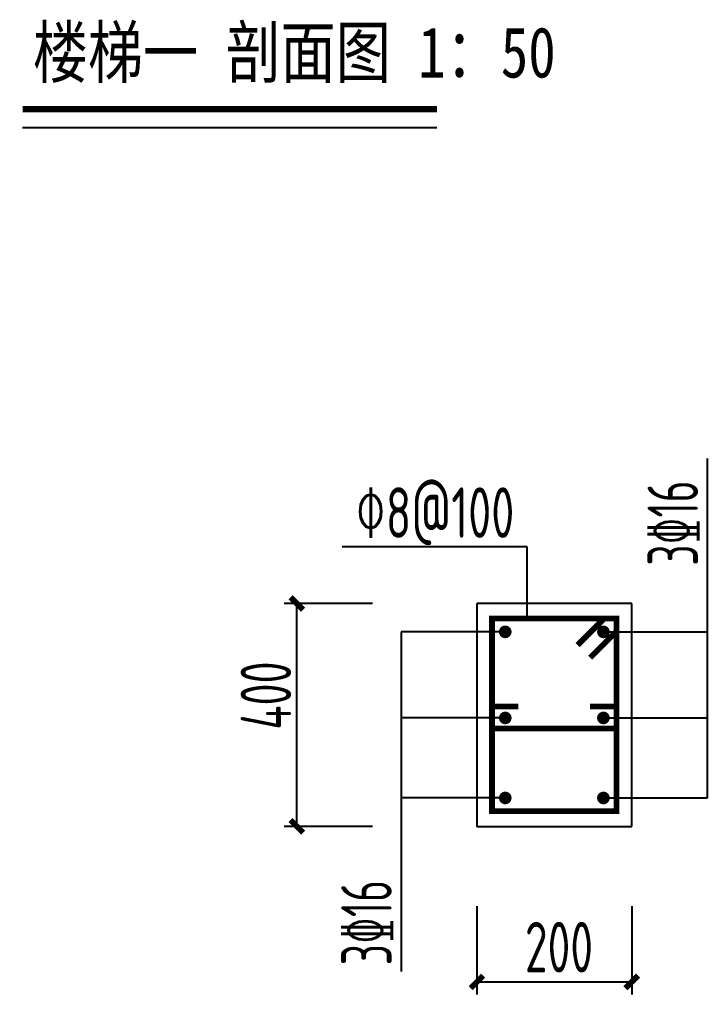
# Model space of a CAD drawing. Extents: x -2331248 to -1198620, y -977263 to -545844.
# Drawn here: x -1256506 to -1253779, y -850070 to -846207 of the extents above; entities that cross this region are included whole.
import ezdxf
from ezdxf.enums import TextEntityAlignment as Align

# ---------------------------------------------------------------- set-up
doc = ezdxf.new("R2010")
doc.units = 0
doc.header["$LTSCALE"] = 1000
doc.header["$MEASUREMENT"] = 0
doc.layers.get('0').update_dxf_attribs({"linetype": 'CONTINUOUS'})
for name, color, linetype in [('PUB_TEXT', 7, 'CONTINUOUS'), ('剖面外形', 2, 'CONTINUOUS'), ('剖面钢筋', 1, 'CONTINUOUS'), ('尺寸短线', 253, 'CONTINUOUS'), ('尺寸线', 253, 'CONTINUOUS'), ('标注线', 253, 'CONTINUOUS'), ('钢筋标注', 253, 'CONTINUOUS')]:
    doc.layers.add(name, color=color, linetype=linetype)
doc.styles.add('-黑体', font='SIMHEI.TTF', dxfattribs={"width": 0.8})
doc.styles.add('TSSD_REIN', font='Tssdeng.shx', dxfattribs={"width": 0.7, "bigfont": 'hztxt.shx'})

msp = doc.modelspace()

# ---------------------------------------------------------------- linework, layer by layer
at = {"const_width": 25}
msp.add_lwpolyline([(-1254851.4, -846561.8), (-1256493.1, -846561.8)], dxfattribs=at)
at = {"layer": 'PUB_TEXT'}
msp.add_lwpolyline([(-1254851.4, -846636.8), (-1256493.1, -846636.8)], dxfattribs=at)
at = {"layer": '剖面外形'}
for p, q in [((-1254079.1, -848520.8), (-1254693.1, -848520.8)), ((-1254693.1, -848520.8), (-1254693.1, -849403.8)), ((-1254079.1, -849403.8), (-1254079.1, -848520.8)), ((-1254693.1, -849403.8), (-1254079.1, -849403.8))]:
    msp.add_line(p, q, dxfattribs=at)
at = {"layer": '剖面钢筋', "const_width": 22.5}
for points in [[(-1254633.1, -848580.8), (-1254633.1, -849343.8), (-1254139.1, -849343.8), (-1254139.1, -848580.8), (-1254633.1, -848580.8)], [(-1254294.1, -848685.8), (-1254189.1, -848580.8)], [(-1254244.1, -848735.8), (-1254139.1, -848630.8)], [(-1254528.1, -848928.3), (-1254633.1, -848928.3)], [(-1254244.1, -848928.3), (-1254139.1, -848928.3)], [(-1254633.1, -849016.7), (-1254139.1, -849016.7)]]:
    msp.add_lwpolyline(points, dxfattribs=at)
at = {"layer": '剖面钢筋', "const_width": 25}
for points in [[(-1254568.1, -848633.3, 1), (-1254593.1, -848633.3, 1), (-1254568.1, -848633.3)], [(-1254179.1, -848633.3, 1), (-1254204.1, -848633.3, 1), (-1254179.1, -848633.3)], [(-1254568.1, -848974.2, 1), (-1254593.1, -848974.2, 1), (-1254568.1, -848974.2, 1)], [(-1254179.1, -848974.2, 1), (-1254204.1, -848974.2, 1), (-1254179.1, -848974.2)], [(-1254568.1, -849291.3, 1), (-1254593.1, -849291.3, 1), (-1254568.1, -849291.3, 1)], [(-1254179.1, -849291.3, 1), (-1254204.1, -849291.3, 1), (-1254179.1, -849291.3)]]:
    msp.add_lwpolyline(points, format="xyb", dxfattribs=at)
at = {"layer": '尺寸短线', "const_width": 22.5}
for points in [[(-1255431.6, -848495.8), (-1255381.6, -848545.8)], [(-1255431.6, -849378.8), (-1255381.6, -849428.8)], [(-1254718.1, -850044.9), (-1254668.1, -849994.9)], [(-1254104.1, -850044.9), (-1254054.1, -849994.9)]]:
    msp.add_lwpolyline(points, dxfattribs=at)
at = {"layer": '尺寸线'}
for p, q in [((-1255106.6, -848520.8), (-1255456.6, -848520.8)), ((-1255406.6, -849403.8), (-1255406.6, -848520.8)), ((-1255106.6, -849403.8), (-1255456.6, -849403.8)), ((-1254693.1, -849719.9), (-1254693.1, -850069.9)), ((-1254079.1, -849719.9), (-1254079.1, -850069.9)), ((-1254693.1, -850019.9), (-1254079.1, -850019.9))]:
    msp.add_line(p, q, dxfattribs=at)
at = {"layer": '标注线'}
for p, q in [((-1253779.1, -849291.3), (-1253779.1, -847945.8)), ((-1254493.1, -848295.8), (-1255226.9, -848295.8)), ((-1254493.1, -848570.8), (-1254493.1, -848295.8)), ((-1254993.1, -848633.3), (-1254993.1, -849978.8)), ((-1254593.1, -848633.3), (-1254993.1, -848633.3)), ((-1254179.1, -848633.3), (-1253779.1, -848633.3)), ((-1254593.1, -848974.2), (-1254993.1, -848974.2)), ((-1254179.1, -848974.2), (-1253779.1, -848974.2)), ((-1254593.1, -849291.3), (-1254993.1, -849291.3)), ((-1254179.1, -849291.3), (-1253779.1, -849291.3))]:
    msp.add_line(p, q, dxfattribs=at)

# ---------------------------------------------------------------- texts
at = {"layer": 'PUB_TEXT', "style": '-黑体', "width": 0.8}
msp.add_text('楼梯一 剖面图 1：50', height=200, dxfattribs=at).set_placement((-1256452.5, -846437.1))
at = {"layer": '标注线', "style": 'TSSD_REIN', "width": 0.7}
msp.add_text('%%1308@100', height=200, dxfattribs=at).set_placement((-1254544.7, -848260.8), align=Align.RIGHT)
at = {"layer": '标注线', "style": 'TSSD_REIN', "width": 0.650003}
msp.add_text('200', height=200, dxfattribs=at).set_placement((-1254502.7, -849982.4), (-1254232.7, -849982.4), align=Align.FIT)
at = {"layer": '钢筋标注', "style": 'TSSD_REIN', "width": 0.624677}
for p in [(-1253816.6, -848370.8), (-1255030.6, -849953.8)]:
    msp.add_text('3%%13216', height=200, rotation=90, dxfattribs=at).set_placement(p)
at = {"layer": '钢筋标注', "style": 'TSSD_REIN', "width": 0.650003}
msp.add_text('400', height=200, rotation=90, dxfattribs=at).set_placement((-1255429.1, -849020.5), (-1255429.1, -848750.5), align=Align.FIT)

doc.saveas('drawing.dxf')
